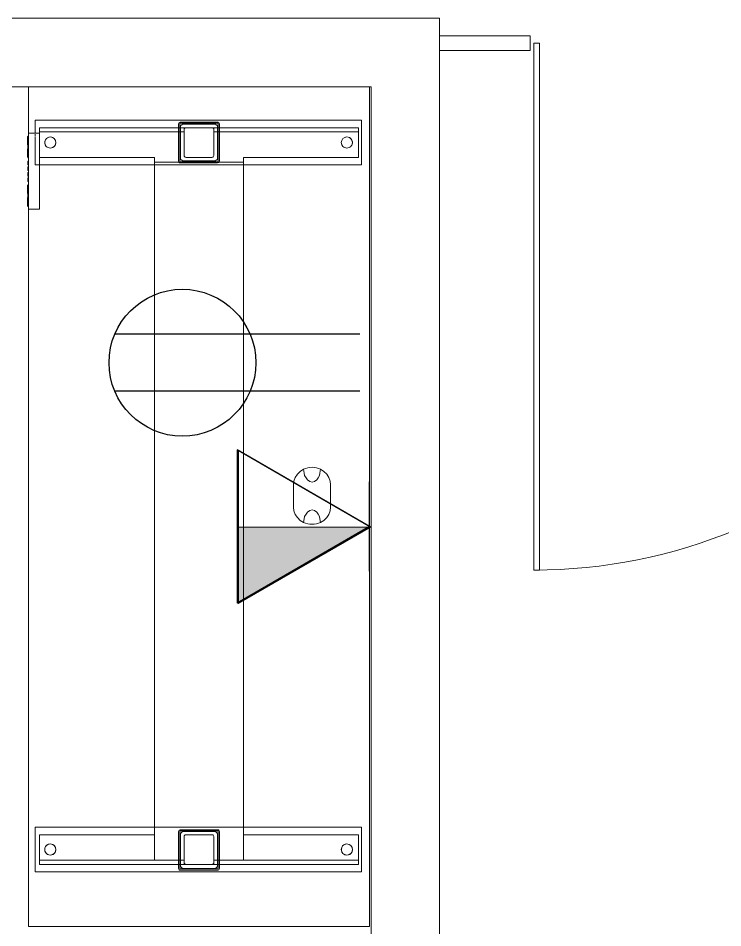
# Model space of a CAD drawing. Header units: inches. Extents: x -326 to 986, y -79 to 1436.
# Drawn here: x -10.2 to 37.3, y 72.2 to 133.5 of the extents above; entities that cross this region are included whole.
import ezdxf

# ---------------------------------------------------------------- set-up
doc = ezdxf.new("R2010")
doc.units = ezdxf.units.IN
doc.header["$MEASUREMENT"] = 0
for name, color, linetype, lineweight in [('A-ANNO-NOTE', 131, 'Continuous', 13), ('A-DOOR', 31, 'Continuous', 13), ('A-GLAZ-CURT', 52, 'Continuous', 9), ('A-WALL', 113, 'Continuous', 13), ('C-PRKG', 70, 'Continuous', 9), ('I-FURN-PNLS', 30, 'Continuous', 9)]:
    doc.layers.add(name, color=color, linetype=linetype, lineweight=lineweight)

# ---------------------------------------------------------------- blocks, each defined once
blk = doc.blocks.new('Allsteel - Table - Altitude - Rectangular - 24__D x 60__W Lam - T Mold - T-Leg 2-V31-Level XX  POWER _ SIGNAL NEW')
at = {"layer": 'C-PRKG'}
for centre, ratio, start_param, end_param in [((-0.75, 7.625), 0.95, 1.091322, 2.050271), ((0.75, 7.625), 0.925752, 4.236654, 5.188124)]:
    blk.add_ellipse(centre, major_axis=(0, 1.25), ratio=ratio, start_param=start_param, end_param=end_param, dxfattribs=at)
at = {"layer": 'I-FURN-PNLS'}
for p, q in [((29, 11.5), (-27.571, 11.5)), ((-27.571, 11.5), (29, 11.5)), ((29, -11.5), (29, 11.5)), ((29, 11.5), (29, -11.5)), ((-22.318, 10.963), (-25.318, 10.963)), ((-25.318, 10.963), (-25.318, -11.037)), ((-25.318, -11.037), (-25.318, 10.963)), ((-25.318, 10.963), (-22.318, 10.963)), ((-22.818, 10.75), (-24.818, 10.75)), ((-24.544, 10.75), (-24.818, 10.75)), ((-24.818, 10.75), (-24.818, -10.75)), ((-24.818, 1), (-24.818, 10.75)), ((-22.818, 10.75), (-24.544, 10.75)), ((-24.544, 10.75), (-24.544, 1)), ((-24.544, 1), (-24.544, 10.75)), ((-22.818, 3), (-22.818, 10.75)), ((-22.818, 3), (-22.818, 10.75)), ((-22.318, 3), (-22.318, 10.963)), ((-22.318, 10.963), (-22.318, 3)), ((22.318, 10.963), (22.318, 3)), ((25.318, 10.963), (22.318, 10.963)), ((22.318, 10.963), (25.318, 10.963)), ((22.318, 3), (22.318, 10.963)), ((22.818, 10.75), (22.818, 3)), ((22.818, 3), (22.818, 10.75)), ((24.544, 10.75), (22.818, 10.75)), ((22.818, 10.75), (24.818, 10.75)), ((24.818, 10.75), (24.544, 10.75)), ((24.544, 1), (24.544, 10.75)), ((24.544, 10.75), (24.544, 3)), ((24.818, 1), (24.818, 10.75)), ((24.818, 10.75), (24.818, -10.75)), ((25.318, -11.037), (25.318, 10.963)), ((25.318, 10.963), (25.318, -11.037)), ((0.75, 8.875), (-0.75, 8.875)), ((0.75, 8.875), (-0.75, 8.875)), ((-1.804, 8.202), (-1.531, 8.156)), ((-1.531, 8.156), (-1.804, 8.202)), ((-1.531, 8.156), (-1.375, 8.125)), ((-1.375, 8.125), (-1.531, 8.156)), ((-1.375, 8.125), (-1.219, 8.031)), ((-1.219, 8.031), (-1.375, 8.125)), ((-1.219, 8.031), (-1.094, 7.937)), ((-1.094, 7.937), (-1.219, 8.031)), ((1.094, 7.937), (1.219, 8.031)), ((1.219, 8.031), (1.094, 7.937)), ((1.219, 8.031), (1.375, 8.125)), ((1.375, 8.125), (1.219, 8.031)), ((1.375, 8.125), (1.531, 8.156)), ((1.531, 8.156), (1.375, 8.125)), ((1.531, 8.156), (1.779, 8.197)), ((1.779, 8.197), (1.531, 8.156)), ((-1.094, 7.937), (-0.969, 7.781)), ((-0.969, 7.781), (-1.094, 7.937)), ((-0.969, 7.469), (-1.094, 7.312)), ((-1.094, 7.312), (-0.969, 7.469)), ((-0.969, 7.781), (-0.938, 7.625)), ((-0.938, 7.625), (-0.969, 7.781)), ((-0.938, 7.625), (-0.969, 7.469)), ((-0.969, 7.469), (-0.938, 7.625)), ((0.938, 7.625), (0.969, 7.781)), ((0.969, 7.781), (0.938, 7.625)), ((0.969, 7.469), (0.938, 7.625)), ((0.938, 7.625), (0.969, 7.469)), ((0.969, 7.781), (1.094, 7.937)), ((1.094, 7.937), (0.969, 7.781)), ((1.094, 7.312), (0.969, 7.469)), ((0.969, 7.469), (1.094, 7.312)), ((-1.531, 7.094), (-1.804, 7.048)), ((-1.804, 7.048), (-1.531, 7.094)), ((-1.375, 7.125), (-1.531, 7.094)), ((-1.531, 7.094), (-1.375, 7.125)), ((-1.219, 7.219), (-1.375, 7.125)), ((-1.375, 7.125), (-1.219, 7.219)), ((-1.094, 7.312), (-1.219, 7.219)), ((-1.219, 7.219), (-1.094, 7.312)), ((1.219, 7.219), (1.094, 7.312)), ((1.094, 7.312), (1.219, 7.219)), ((1.375, 7.125), (1.219, 7.219)), ((1.219, 7.219), (1.375, 7.125)), ((1.531, 7.094), (1.375, 7.125)), ((1.375, 7.125), (1.531, 7.094)), ((1.779, 7.053), (1.531, 7.094)), ((1.531, 7.094), (1.779, 7.053)), ((-0.75, 6.375), (0.75, 6.375)), ((-0.75, 6.375), (0.75, 6.375)), ((22.818, 3), (-22.818, 3)), ((-22.818, 3), (-22.484, 3)), ((-22.484, 3), (24.544, 3)), ((-22.484, 2.956), (-22.484, -3)), ((-22.484, -3), (-22.484, 2.956)), ((-22.318, -3), (-22.318, 3)), ((-22.318, 3), (-22.318, -3)), ((22.318, 3), (22.318, -3)), ((22.318, -3), (22.318, 3)), ((24.544, 3), (22.818, 3)), ((24.544, 1), (24.544, 3)), ((-25.198, 1.26), (-25.198, -1.258)), ((-25.198, -1.258), (-25.198, 1.26)), ((-25.118, -1.261), (-25.118, 1.26)), ((-25.118, 1.26), (-25.118, -1.261)), ((-24.818, 1.378), (-25.08, 1.378)), ((-25.08, 1.378), (-24.818, 1.378)), ((-25.078, 1.299), (-24.818, 1.299)), ((-24.818, 1.299), (-25.078, 1.299)), ((-24.94, 1.24), (-25.058, 1.122)), ((-25.058, 1.122), (-24.94, 1.24)), ((-24.818, 1.24), (-24.94, 1.24)), ((-24.94, 1.24), (-24.818, 1.24)), ((-22.559, 1.378), (-24.818, 1.378)), ((-24.818, 1.378), (-22.559, 1.378)), ((-24.818, 1.299), (-22.558, 1.299)), ((-22.558, 1.299), (-24.818, 1.299)), ((-22.695, 1.24), (-24.818, 1.24)), ((-24.818, 1.24), (-22.695, 1.24)), ((-22.577, 1.122), (-22.695, 1.24)), ((-22.695, 1.24), (-22.577, 1.122)), ((-22.519, 1.261), (-22.519, -1.261)), ((-22.519, -1.261), (-22.519, 1.261)), ((-22.44, -1.26), (-22.44, 1.26)), ((-22.44, 1.26), (-22.44, -1.26)), ((22.484, 1.26), (22.484, -1.259)), ((22.484, -1.259), (22.484, 1.26)), ((22.563, -1.26), (22.563, 1.261)), ((22.563, 1.261), (22.563, -1.26)), ((22.602, 1.3), (24.818, 1.3)), ((24.818, 1.3), (22.602, 1.3)), ((24.818, 1.378), (22.603, 1.378)), ((22.603, 1.378), (24.818, 1.378)), ((22.728, 1.24), (22.609, 1.122)), ((22.609, 1.122), (22.728, 1.24)), ((24.818, 1.24), (22.728, 1.24)), ((22.728, 1.24), (24.818, 1.24)), ((25.093, 1.378), (24.818, 1.378)), ((24.818, 1.378), (25.093, 1.378)), ((24.818, 1.3), (25.091, 1.3)), ((25.091, 1.3), (24.818, 1.3)), ((24.972, 1.24), (24.818, 1.24)), ((24.818, 1.24), (24.972, 1.24)), ((25.09, 1.122), (24.972, 1.24)), ((24.972, 1.24), (25.09, 1.122)), ((25.13, 1.26), (25.13, -1.26)), ((25.13, -1.26), (25.13, 1.26)), ((25.211, -1.257), (25.211, 1.26)), ((25.211, 1.26), (25.211, -1.257)), ((-25.058, 1.122), (-25.058, -1.122)), ((-25.058, -1.122), (-25.058, 1.122)), ((-24.693, 1), (-24.818, 1)), ((-24.818, 0.875), (-24.818, 1)), ((-24.818, -0.875), (-24.818, 0.875)), ((-24.693, 1), (-22.943, 1)), ((-24.693, 1), (-24.544, 1)), ((-24.544, 1), (-22.943, 1)), ((-22.818, 0.875), (-22.818, -0.875)), ((-22.818, 0.875), (-22.818, -0.875)), ((-22.577, -1.122), (-22.577, 1.122)), ((-22.577, 1.122), (-22.577, -1.122)), ((22.609, 1.122), (22.609, -1.122)), ((22.609, -1.122), (22.609, 1.122)), ((22.818, -0.875), (22.818, 0.875)), ((22.818, 0.875), (22.818, -0.875)), ((22.943, 1), (24.693, 1)), ((22.943, 1), (24.544, 1)), ((24.693, 1), (24.544, 1)), ((24.818, 1), (24.693, 1)), ((24.818, 0.875), (24.818, 1)), ((24.818, -0.875), (24.818, 0.875)), ((25.09, -1.122), (25.09, 1.122)), ((25.09, 1.122), (25.09, -1.122)), ((-25.058, -1.122), (-24.94, -1.24)), ((-24.94, -1.24), (-25.058, -1.122)), ((-24.818, -1), (-24.818, -0.875)), ((-24.693, -1), (-24.818, -1)), ((-24.818, -10.75), (-24.818, -1)), ((-22.943, -1), (-24.693, -1)), ((-24.544, -1), (-24.693, -1)), ((-24.544, -1), (-24.544, -10.75)), ((-22.943, -1), (-24.544, -1)), ((-24.544, -10.75), (-24.544, -1)), ((-22.695, -1.24), (-22.577, -1.122)), ((-22.577, -1.122), (-22.695, -1.24)), ((22.609, -1.122), (22.728, -1.24)), ((22.728, -1.24), (22.609, -1.122)), ((24.693, -1), (22.943, -1)), ((24.544, -1), (22.943, -1)), ((24.544, -10.75), (24.544, -1)), ((24.544, -1), (24.693, -1)), ((24.544, -3), (24.544, -1)), ((24.818, -1), (24.693, -1)), ((24.818, -1), (24.818, -0.875)), ((24.818, -10.75), (24.818, -1)), ((24.972, -1.24), (25.09, -1.122)), ((25.09, -1.122), (24.972, -1.24)), ((-24.818, -1.299), (-25.079, -1.299)), ((-25.079, -1.299), (-24.818, -1.299)), ((-25.078, -1.378), (-24.818, -1.378)), ((-24.818, -1.378), (-25.078, -1.378)), ((-24.94, -1.24), (-24.818, -1.24)), ((-24.818, -1.24), (-24.94, -1.24)), ((-24.818, -1.24), (-22.695, -1.24)), ((-22.695, -1.24), (-24.818, -1.24)), ((-22.558, -1.299), (-24.818, -1.299)), ((-24.818, -1.299), (-22.558, -1.299)), ((-24.818, -1.378), (-22.559, -1.378)), ((-22.559, -1.378), (-24.818, -1.378)), ((24.818, -1.299), (22.602, -1.299)), ((22.602, -1.299), (24.818, -1.299)), ((22.603, -1.378), (24.818, -1.378)), ((24.818, -1.378), (22.603, -1.378)), ((22.728, -1.24), (24.818, -1.24)), ((24.818, -1.24), (22.728, -1.24)), ((24.818, -1.24), (24.972, -1.24)), ((24.972, -1.24), (24.818, -1.24)), ((25.092, -1.299), (24.818, -1.299)), ((24.818, -1.299), (25.092, -1.299)), ((24.818, -1.378), (25.091, -1.378)), ((25.091, -1.378), (24.818, -1.378)), ((-22.818, -3), (22.818, -3)), ((-22.818, -10.75), (-22.818, -3)), ((-22.818, -10.75), (-22.818, -3)), ((-22.484, -3), (-22.818, -3)), ((24.544, -3), (-22.484, -3)), ((-22.318, -10.75), (-22.318, -3)), ((-22.318, -3), (-22.318, -10.75)), ((22.318, -3), (22.318, -11.037)), ((22.318, -11.037), (22.318, -3)), ((22.818, -10.75), (22.818, -3)), ((22.818, -3), (22.818, -10.75)), ((22.818, -3), (24.544, -3)), ((24.544, -3), (24.544, -10.75)), ((-24.818, -10.75), (-22.818, -10.75)), ((-24.544, -10.75), (-24.818, -10.75)), ((-24.544, -10.75), (-24.294, -10.75)), ((-24.441, -10.75), (-24.441, -11.5)), ((-24.423, -10.75), (-24.441, -10.75)), ((-24.441, -10.75), (-23.939, -10.75)), ((-23.939, -10.75), (-24.423, -10.75)), ((-24.294, -10.75), (-22.818, -10.75)), ((-22.818, -10.75), (-23.939, -10.75)), ((-23.939, -10.75), (-22.818, -10.75)), ((-19.823, -10.75), (-22.818, -10.75)), ((-22.818, -10.75), (-19.823, -10.75)), ((-22.318, -11.037), (-22.318, -10.75)), ((-22.318, -10.75), (-22.318, -11.037)), ((-19.322, -10.75), (-19.823, -10.75)), ((-19.823, -10.75), (-19.322, -10.75)), ((-19.322, -11.5), (-19.322, -10.75)), ((24.818, -10.75), (22.818, -10.75)), ((22.818, -10.75), (24.544, -10.75)), ((24.818, -10.75), (24.544, -10.75)), ((29, -11.5), (-27.571, -11.5)), ((-27.571, -11.5), (29, -11.5)), ((-25.318, -11.037), (-24.441, -11.037)), ((-24.441, -11.037), (-25.318, -11.037)), ((-24.441, -11.5), (-23.939, -11.5)), ((-23.939, -11.5), (-24.441, -11.5)), ((-24.373, -11.037), (-24.324, -11.037)), ((-24.324, -11.037), (-24.373, -11.037)), ((-24.294, -11.037), (-24.229, -11.037)), ((-24.229, -11.037), (-24.294, -11.037)), ((-24.253, -11.5), (-24.253, -11.547)), ((-24.222, -11.547), (-24.222, -11.563)), ((-24.222, -11.547), (-23.939, -11.547)), ((-23.939, -11.547), (-24.222, -11.547)), ((-24.222, -11.563), (-23.656, -11.563)), ((-23.656, -11.563), (-24.222, -11.563)), ((-24.211, -11.5), (-24.211, -11.5)), ((-24.19, -11.037), (-22.318, -11.037)), ((-22.318, -11.037), (-24.19, -11.037)), ((-24.096, -11.5), (-24.161, -11.5)), ((-24.161, -11.5), (-24.096, -11.5)), ((-23.939, -11.5), (-24.07, -11.5)), ((-24.07, -11.5), (-23.939, -11.5)), ((-23.105, -11.5), (-23.939, -11.5)), ((-23.939, -11.5), (-23.105, -11.5)), ((-19.823, -11.5), (-23.939, -11.5)), ((-23.939, -11.5), (-23.105, -11.5)), ((-23.939, -11.547), (-23.656, -11.547)), ((-23.656, -11.547), (-23.939, -11.547)), ((-23.105, -11.547), (-23.939, -11.547)), ((-23.939, -11.547), (-23.939, -11.547)), ((-23.939, -11.547), (-23.105, -11.547)), ((-23.656, -11.563), (-23.656, -11.547)), ((-23.388, -11.547), (-23.388, -11.563)), ((-23.388, -11.547), (-23.105, -11.547)), ((-23.105, -11.547), (-23.388, -11.547)), ((-23.388, -11.563), (-22.822, -11.563)), ((-22.822, -11.563), (-23.388, -11.563)), ((-22.948, -11.5), (-23.105, -11.5)), ((-23.105, -11.5), (-22.948, -11.5)), ((-23.105, -11.5), (-20.658, -11.5)), ((-23.105, -11.547), (-22.822, -11.547)), ((-22.822, -11.547), (-23.105, -11.547)), ((-23.105, -11.547), (-23.105, -11.547)), ((-22.822, -11.563), (-22.822, -11.547)), ((-22.79, -11.547), (-22.79, -11.5)), ((-22.557, -11.5), (-22.557, -11.531)), ((-22.557, -11.5), (-22.465, -11.5)), ((-22.521, -11.5), (-22.557, -11.5)), ((-22.557, -11.531), (-22.309, -11.531)), ((-22.309, -11.531), (-22.557, -11.531)), ((-22.326, -11.5), (-22.521, -11.5)), ((-22.465, -11.5), (-22.309, -11.5)), ((-22.309, -11.5), (-22.326, -11.5)), ((-22.309, -11.531), (-22.309, -11.5)), ((-22.182, -11.5), (-22.182, -11.531)), ((-22.182, -11.5), (-21.996, -11.5)), ((-22.12, -11.5), (-22.182, -11.5)), ((-22.182, -11.531), (-21.934, -11.531)), ((-21.934, -11.531), (-22.182, -11.531)), ((-22.058, -11.5), (-22.12, -11.5)), ((-22.026, -11.5), (-22.058, -11.5)), ((-21.934, -11.5), (-22.026, -11.5)), ((-21.996, -11.5), (-21.971, -11.5)), ((-21.971, -11.5), (-21.934, -11.5)), ((-21.934, -11.531), (-21.934, -11.5)), ((-21.807, -11.5), (-21.807, -11.531)), ((-21.807, -11.5), (-21.576, -11.5)), ((-21.559, -11.5), (-21.807, -11.5)), ((-21.807, -11.531), (-21.559, -11.531)), ((-21.559, -11.531), (-21.807, -11.531)), ((-21.576, -11.5), (-21.559, -11.5)), ((-21.559, -11.531), (-21.559, -11.5)), ((-21.432, -11.5), (-21.432, -11.531)), ((-21.432, -11.5), (-21.184, -11.5)), ((-21.184, -11.5), (-21.432, -11.5)), ((-21.432, -11.531), (-21.184, -11.531)), ((-21.184, -11.531), (-21.432, -11.531)), ((-21.184, -11.531), (-21.184, -11.5)), ((-20.972, -11.5), (-20.972, -11.547)), ((-20.941, -11.547), (-20.941, -11.563)), ((-20.941, -11.547), (-20.658, -11.547)), ((-20.658, -11.547), (-20.941, -11.547)), ((-20.941, -11.563), (-20.375, -11.563)), ((-20.375, -11.563), (-20.941, -11.563)), ((-19.823, -11.5), (-20.658, -11.5)), ((-20.658, -11.5), (-20.658, -11.5)), ((-20.658, -11.5), (-19.823, -11.5)), ((-20.658, -11.5), (-19.823, -11.5)), ((-20.658, -11.547), (-20.375, -11.547)), ((-20.375, -11.547), (-20.658, -11.547)), ((-19.823, -11.547), (-20.658, -11.547)), ((-20.658, -11.547), (-20.658, -11.547)), ((-20.658, -11.547), (-19.823, -11.547)), ((-20.375, -11.563), (-20.375, -11.547)), ((-20.106, -11.547), (-20.106, -11.563)), ((-20.106, -11.547), (-19.823, -11.547)), ((-19.823, -11.547), (-20.106, -11.547)), ((-20.106, -11.563), (-19.54, -11.563)), ((-19.54, -11.563), (-20.106, -11.563)), ((-19.823, -11.5), (-19.693, -11.5)), ((-19.693, -11.5), (-19.823, -11.5)), ((-19.823, -11.5), (-19.322, -11.5)), ((-19.322, -11.5), (-19.823, -11.5)), ((-19.823, -11.547), (-19.54, -11.547)), ((-19.54, -11.547), (-19.823, -11.547)), ((-19.823, -11.547), (-19.823, -11.547)), ((-19.666, -11.5), (-19.601, -11.5)), ((-19.601, -11.5), (-19.666, -11.5)), ((-19.551, -11.5), (-19.551, -11.5)), ((-19.54, -11.563), (-19.54, -11.547)), ((-19.509, -11.547), (-19.509, -11.5)), ((22.318, -11.037), (25.318, -11.037)), ((25.318, -11.037), (22.318, -11.037))]:
    blk.add_line(p, q, dxfattribs=at)
at = {"layer": 'I-FURN-PNLS', "flags": 128}
for points in [[(-0.75, 8.875), (-1.007, 8.845), (-1.252, 8.758), (-1.473, 8.616), (-1.66, 8.428), (-1.804, 8.202)], [(-1.804, 8.202), (-1.66, 8.428), (-1.473, 8.616), (-1.252, 8.758), (-1.007, 8.845), (-0.75, 8.875)], [(1.779, 8.197), (1.639, 8.425), (1.457, 8.615), (1.241, 8.757), (1.001, 8.845), (0.75, 8.875)], [(1.779, 8.197), (1.639, 8.425), (1.457, 8.615), (1.241, 8.757), (1.001, 8.845), (0.75, 8.875)], [(-1.804, 7.048), (-1.66, 6.822), (-1.473, 6.634), (-1.252, 6.492), (-1.007, 6.405), (-0.75, 6.375)], [(-1.804, 7.048), (-1.66, 6.822), (-1.473, 6.634), (-1.252, 6.492), (-1.007, 6.405), (-0.75, 6.375)], [(0.75, 6.375), (1.001, 6.405), (1.241, 6.493), (1.457, 6.635), (1.639, 6.825), (1.779, 7.053)], [(1.779, 7.053), (1.639, 6.825), (1.457, 6.635), (1.241, 6.493), (1.001, 6.405), (0.75, 6.375)]]:
    blk.add_lwpolyline(points, dxfattribs=at)
at = {"layer": 'I-FURN-PNLS'}
for centre, radius, start, end in [((-23.819, 9.975), 0.375, 75, 180), ((-23.819, 9.975), 0.375, 150, 180), ((-23.819, 9.975), 0.375, 180, 360), ((-23.819, 9.975), 0.375, 180, 300), ((-23.819, 9.975), 0.375, 60, 150), ((-23.819, 9.975), 0.375, 45, 75), ((-23.819, 9.975), 0.375, 45, 60), ((-23.819, 9.975), 0.375, 0, 45), ((-23.819, 9.975), 0.375, 0, 45), ((-23.819, 9.975), 0.375, 315, 360), ((23.819, 9.975), 0.375, 360, 180), ((23.819, 9.975), 0.375, 135, 180), ((23.819, 9.975), 0.375, 180, 360), ((23.819, 9.975), 0.375, 180, 315), ((23.819, 9.975), 0.375, 120, 135), ((23.819, 9.975), 0.375, 0, 120), ((23.819, 9.975), 0.375, 315, 0), ((-23.819, 9.975), 0.375, 300, 315), ((-25.08, 1.26), 0.118, 89.9999, 180), ((-25.08, 1.26), 0.118, 89.9999, 180), ((-25.078, 1.26), 0.0394, 89.99984, 180), ((-25.078, 1.26), 0.0394, 89.99984, 180), ((-22.559, 1.26), 0.118, 360, 89.9999), ((-22.559, 1.26), 0.118, 360, 89.9999), ((-22.558, 1.261), 0.0385, 360, 89.99984), ((-22.558, 1.261), 0.0385, 0, 89.99984), ((22.603, 1.26), 0.118, 90.00005, 180), ((22.603, 1.26), 0.118, 165.00001, 180), ((22.603, 1.26), 0.118, 135.00003, 165.00001), ((22.603, 1.26), 0.118, 90.00005, 135.00003), ((22.602, 1.261), 0.0385, 90.00003, 180), ((22.602, 1.261), 0.0385, 90.00003, 180), ((25.091, 1.26), 0.0394, 360, 90.00003), ((25.091, 1.26), 0.0394, 360, 90.00003), ((25.093, 1.26), 0.118, 360, 90.00005), ((25.093, 1.26), 0.118, 360, 90.00005), ((-24.693, 0.875), 0.125, 90, 180), ((-24.693, 0.875), 0.125, 90, 180), ((-22.943, 0.875), 0.125, 360, 90), ((-22.943, 0.875), 0.125, 360, 90), ((22.943, 0.875), 0.125, 90, 180), ((22.943, 0.875), 0.125, 90, 180), ((24.693, 0.875), 0.125, 360, 90), ((24.693, 0.875), 0.125, 360, 90), ((-24.693, -0.875), 0.125, 180, 270), ((-24.693, -0.875), 0.125, 180, 270), ((-22.943, -0.875), 0.125, 270, 0), ((-22.943, -0.875), 0.125, 270, 0), ((22.943, -0.875), 0.125, 180, 270), ((22.943, -0.875), 0.125, 180, 195), ((22.943, -0.875), 0.125, 195, 210), ((22.943, -0.875), 0.125, 210, 255), ((22.943, -0.875), 0.125, 255, 270), ((24.693, -0.875), 0.125, 270, 360), ((24.693, -0.875), 0.125, 270, 0), ((-25.078, -1.258), 0.12, 180, 270), ((-25.078, -1.258), 0.12, 180, 270), ((-25.079, -1.261), 0.0385, 180, 269.99996), ((-25.079, -1.261), 0.0385, 180, 269.99996), ((-22.559, -1.26), 0.118, 270, 360), ((-22.559, -1.26), 0.118, 270, 0), ((-22.558, -1.261), 0.0385, 269.99996, 0), ((-22.558, -1.261), 0.0385, 269.99996, 360), ((22.603, -1.259), 0.118, 180, 270), ((22.603, -1.259), 0.118, 180, 270), ((22.602, -1.26), 0.0385, 180, 270.00004), ((22.602, -1.26), 0.0385, 180, 270.00004), ((25.091, -1.257), 0.12, 270, 360), ((25.091, -1.257), 0.12, 270, 0), ((25.092, -1.26), 0.0385, 270.00004, 0), ((25.092, -1.26), 0.0385, 270.00004, 360), ((-23.819, -10.029), 0.375, 0, 180), ((-23.819, -10.029), 0.375, 60, 180), ((-23.819, -10.029), 0.375, 45, 60), ((-23.819, -10.029), 0.375, 0, 45), ((23.819, -10.029), 0.375, 360, 180), ((23.819, -10.029), 0.375, 135, 180), ((23.819, -10.029), 0.375, 120, 135), ((23.819, -10.029), 0.375, 0, 120), ((-23.819, -10.029), 0.375, 180, 360), ((-23.819, -10.029), 0.375, 180, 300), ((-23.819, -10.029), 0.375, 300, 315), ((-23.819, -10.029), 0.375, 315, 360), ((23.819, -10.029), 0.375, 180, 225), ((23.819, -10.029), 0.375, 180, 255), ((23.819, -10.029), 0.375, 225, 255), ((23.819, -10.029), 0.375, 255, 360), ((23.819, -10.029), 0.375, 255, 300), ((23.819, -10.029), 0.375, 300, 0)]:
    blk.add_arc(centre, radius, start, end, dxfattribs=at)
blk = doc.blocks.new('System Panel - Glazed-8643538-Level XX  POWER _ SIGNAL NEW')
at = {"layer": 'A-GLAZ-CURT', "lineweight": 13}
for p, q in [((3.055, 1.75), (-3.055, 1.75)), ((-3.055, 1.75), (-3.055, 0.75)), ((3.055, 0.75), (3.055, 1.75)), ((-3.055, 0.75), (3.055, 0.75))]:
    blk.add_line(p, q, dxfattribs=at)
blk = doc.blocks.new('CW-Single Glass Door - Full Rail - Long Pull-8641682-Level XX  POWER _ SIGNAL NEW')
at = {"layer": 'A-DOOR'}
for p, q in [((-17.375, -1.25), (-17.75, -1.25)), ((-17.75, -1.25), (-17.75, -36.75)), ((-17.375, -36.75), (-17.375, -1.25)), ((-17.75, -36.75), (-17.375, -36.75))]:
    blk.add_line(p, q, dxfattribs=at)
at = {"layer": 'A-DOOR', "lineweight": 9}
blk.add_arc((-17.75, -1.25), 35.5, 270, 0.5, dxfattribs=at)

msp = doc.modelspace()

# ---------------------------------------------------------------- hatches: boundary and pattern name
at = {"layer": 'A-ANNO-NOTE', "lineweight": 9}
msp.add_hatch(color=256, dxfattribs=at).paths.add_polyline_path([(4.611, 94.088), (4.611, 99.245), (13.493, 99.216)], flags=0)

# ---------------------------------------------------------------- linework, layer by layer
at = {"layer": 'A-ANNO-NOTE', "lineweight": 30}
for p, q in [((12.822, 112.238), (-3.704, 112.238)), ((12.822, 112.238), (-3.704, 112.238)), ((12.822, 108.406), (-3.704, 108.406)), ((13.476, 99.284), (4.543, 104.441)), ((4.543, 104.441), (4.543, 94.127)), ((13.543, 99.245), (4.611, 104.402)), ((4.611, 104.402), (4.611, 94.088)), ((13.476, 96.284), (13.476, 102.284)), ((13.476, 99.284), (4.543, 94.127)), ((13.543, 99.245), (4.611, 94.088))]:
    msp.add_line(p, q, dxfattribs=at)
at = {"layer": 'A-ANNO-NOTE', "lineweight": 9}
for p, q in [((13.543, 99.245), (4.611, 94.088)), ((4.611, 94.088), (4.611, 99.245)), ((4.611, 99.245), (13.543, 99.245))]:
    msp.add_line(p, q, dxfattribs=at)
at = {"layer": 'A-ANNO-NOTE', "lineweight": 30}
msp.add_circle((0.86, 110.322), 4.95, dxfattribs=at)
at = {"layer": 'A-WALL'}
for p, q in [((18.203, 133.534), (-22.86, 133.534)), ((18.203, 13.534), (18.203, 133.534)), ((-22.86, 128.909), (13.578, 128.909)), ((13.578, 128.909), (13.578, 13.534))]:
    msp.add_line(p, q, dxfattribs=at)

# ---------------------------------------------------------------- block references
at = {"layer": 'A-DOOR'}
msp.add_blockref('CW-Single Glass Door - Full Rail - Long Pull-8641682-Level XX  POWER _ SIGNAL NEW', (42.312, 133.097), dxfattribs=at)
at = {"layer": 'A-GLAZ-CURT', "rotation": 180}
msp.add_blockref('System Panel - Glazed-8643538-Level XX  POWER _ SIGNAL NEW', (21.258, 133.097), dxfattribs=at)
at = {"layer": 'I-FURN-PNLS', "rotation": 270.0000000000008}
msp.add_blockref('Allsteel - Table - Altitude - Rectangular - 24__D x 60__W Lam - T Mold - T-Leg 2-V31-Level XX  POWER _ SIGNAL NEW', (1.976, 101.339), dxfattribs=at)

doc.saveas('drawing.dxf')
